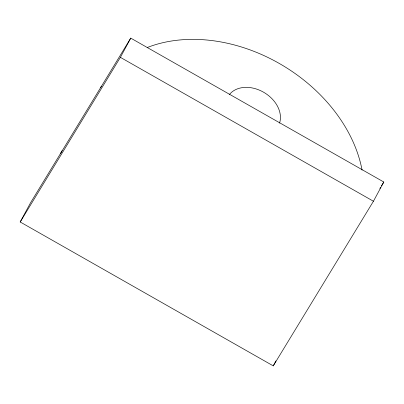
<?xml version="1.0" encoding="UTF-8"?>
<svg xmlns="http://www.w3.org/2000/svg" width="404" height="404" viewBox="0 0 404 404"><rect width="100%" height="100%" fill="white"/><g stroke="black" fill="none" stroke-linecap="round" stroke-linejoin="round"><path stroke-width="0.61" d="M20.2 221.988L30.558 202.757L130.744 38.122L383.8 182.012L373.442 201.243L273.256 365.878L20.2 221.988L120.392 57.353L130.744 38.122M273.256 365.878L275.917 360.934M379.881 188.451L380.533 187.38M381.512 185.769L383.8 182.012M120.392 57.353L373.442 201.243M60.615 153.368A145.602 109.151 31.3 0 1 62.125 150.682M100.687 87.511A145.602 109.151 31.3 0 1 101.283 86.431M147.44 47.45A145.602 109.151 31.3 0 1 362.07 170.099M229.366 94.597A29.118 21.831 31.3 0 1 263.459 92.142A29.118 21.831 31.3 0 1 279.548 123.129"/></g></svg>
